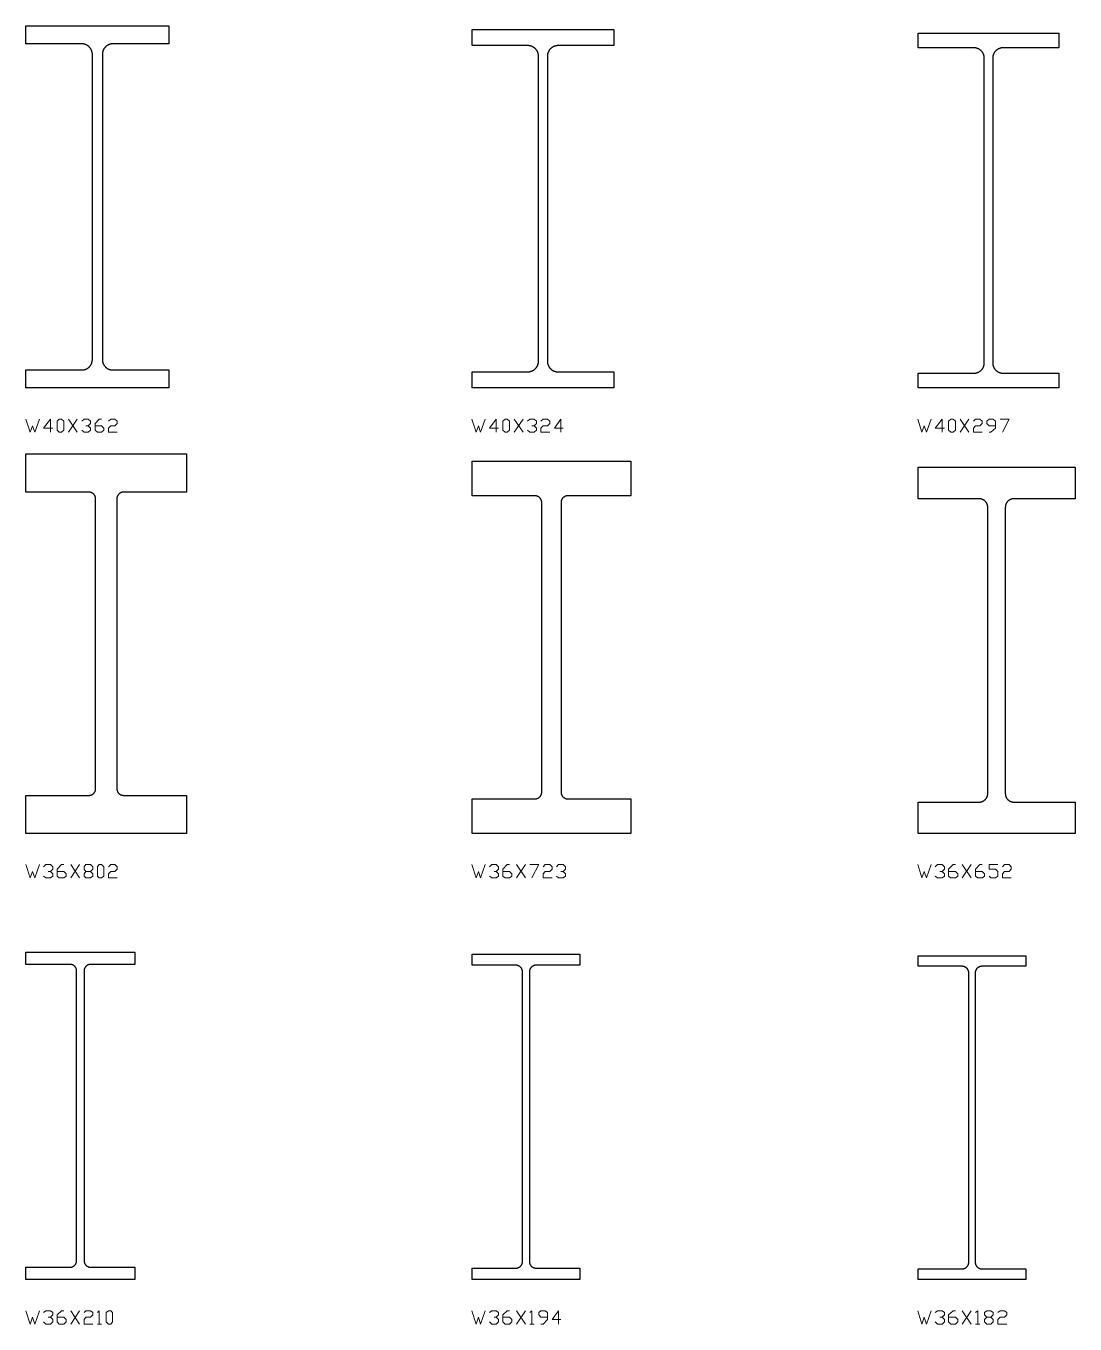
# Model space of a CAD drawing. Header units: inches. Extents: x 0 to 967, y -705 to 45.
# Drawn here: x 600 to 717.6, y -105 to 40.6 of the extents above; entities that cross this region are included whole.
import ezdxf

# ---------------------------------------------------------------- set-up
doc = ezdxf.new("R2010")
doc.units = ezdxf.units.IN
doc.header["$MEASUREMENT"] = 0
doc.layers.add('AISC_STEEL', color=7, linetype='Continuous')

msp = doc.modelspace()

# ---------------------------------------------------------------- linework, layer by layer
at = {"color": 3, "lineweight": 0}
for p, q in [((604.75, -4.98), (605.73, -3.49)), ((604.75, -3.49), (605.73, -4.98)), ((654.74, -4.98), (655.72, -3.49)), ((654.74, -3.49), (655.72, -4.98)), ((704.72, -4.98), (705.71, -3.49)), ((704.72, -3.49), (705.71, -4.98)), ((605.01, -54.97), (605.99, -53.47)), ((605.01, -53.47), (605.99, -54.97)), ((655, -54.97), (655.98, -53.47)), ((655, -53.47), (655.98, -54.97)), ((704.93, -54.97), (705.96, -53.47)), ((704.93, -53.47), (705.96, -54.97)), ((606.71, -54.25), (607.23, -54.25)), ((605.01, -105.01), (605.99, -103.51)), ((605.01, -103.51), (605.99, -105.01)), ((655, -105.01), (655.98, -103.51)), ((655, -103.51), (655.98, -105.01)), ((704.93, -105.01), (705.96, -103.51)), ((704.93, -103.51), (705.96, -105.01)), ((707.72, -104.23), (708.18, -104.23)), ((608.01, -105.01), (608.47, -105.01)), ((656.49, -105.01), (656.96, -105.01)), ((706.43, -105.01), (706.94, -105.01))]:
    msp.add_line(p, q, dxfattribs=at)
for points in [[(600, -3.49), (600.47, -4.98), (600.72, -4.26), (600.98, -4.98), (601.5, -3.49)], [(603, -4.52), (601.96, -4.52), (602.74, -3.49), (602.74, -4.98)], [(606.25, -3.74), (606.51, -3.49), (606.97, -3.49), (607.23, -3.74), (607.23, -4), (606.97, -4.26)], [(606.71, -4.26), (606.97, -4.26), (607.23, -4.52), (607.23, -4.73), (606.97, -4.98), (606.51, -4.98), (606.25, -4.73)], [(607.75, -4.26), (608.47, -4.26), (608.73, -4.52), (608.73, -4.73), (608.47, -4.98), (608.01, -4.98), (607.75, -4.73), (607.75, -4), (608.21, -3.49), (608.47, -3.49)], [(609.24, -3.74), (609.5, -3.49), (609.97, -3.49), (610.23, -3.74), (610.23, -4), (609.97, -4.26), (609.5, -4.26), (609.24, -4.52), (609.24, -4.98), (610.23, -4.98)], [(649.99, -3.49), (650.45, -4.98), (650.71, -4.26), (650.97, -4.98), (651.49, -3.49)], [(652.98, -4.52), (651.95, -4.52), (652.72, -3.49), (652.72, -4.98)], [(656.24, -3.74), (656.49, -3.49), (656.96, -3.49), (657.22, -3.74), (657.22, -4), (656.96, -4.26)], [(656.7, -4.26), (656.96, -4.26), (657.22, -4.52), (657.22, -4.73), (656.96, -4.98), (656.49, -4.98), (656.24, -4.73)], [(657.73, -3.74), (657.99, -3.49), (658.46, -3.49), (658.71, -3.74), (658.71, -4), (658.46, -4.26), (657.99, -4.26), (657.73, -4.52), (657.73, -4.98), (658.71, -4.98)], [(660.21, -4.52), (659.23, -4.52), (659.95, -3.49), (659.95, -4.98)], [(699.97, -3.49), (700.44, -4.98), (700.7, -4.26), (700.95, -4.98), (701.47, -3.49)], [(702.97, -4.52), (701.94, -4.52), (702.71, -3.49), (702.71, -4.98)], [(706.22, -3.74), (706.43, -3.49), (706.94, -3.49), (707.2, -3.74), (707.2, -4), (706.94, -4.26), (706.43, -4.26), (706.22, -4.52), (706.22, -4.98), (707.2, -4.98)], [(707.98, -4.98), (708.18, -4.98), (708.7, -4.52), (708.7, -3.74), (708.44, -3.49), (707.98, -3.49), (707.72, -3.74), (707.72, -4), (707.98, -4.26), (708.7, -4.26)], [(709.22, -3.49), (710.2, -3.49), (709.48, -4.98)], [(600, -53.47), (600.47, -54.97), (600.72, -54.25), (600.98, -54.97), (601.5, -53.47)], [(601.96, -53.73), (602.22, -53.47), (602.74, -53.47), (603, -53.73), (603, -53.99), (602.74, -54.25)], [(603.51, -54.25), (604.24, -54.25), (604.49, -54.51), (604.49, -54.76), (604.24, -54.97), (603.72, -54.97), (603.51, -54.76), (603.51, -53.99), (603.98, -53.47), (604.24, -53.47)], [(609.24, -53.73), (609.5, -53.47), (609.97, -53.47), (610.23, -53.73), (610.23, -53.99), (609.97, -54.25), (609.5, -54.25), (609.24, -54.51), (609.24, -54.97), (610.23, -54.97)], [(649.99, -53.47), (650.45, -54.97), (650.71, -54.25), (650.97, -54.97), (651.49, -53.47)], [(651.95, -53.73), (652.21, -53.47), (652.72, -53.47), (652.98, -53.73), (652.98, -53.99), (652.72, -54.25)], [(653.45, -54.25), (654.22, -54.25), (654.48, -54.51), (654.48, -54.76), (654.22, -54.97), (653.71, -54.97), (653.45, -54.76), (653.45, -53.99), (653.96, -53.47), (654.22, -53.47)], [(656.49, -53.47), (657.48, -53.47), (656.7, -54.97)], [(657.99, -53.73), (658.2, -53.47), (658.71, -53.47), (658.97, -53.73), (658.97, -53.99), (658.71, -54.25), (658.2, -54.25), (657.99, -54.51), (657.99, -54.97), (658.97, -54.97)], [(659.49, -53.73), (659.7, -53.47), (660.21, -53.47), (660.47, -53.73), (660.47, -53.99), (660.21, -54.25)], [(699.97, -53.47), (700.44, -54.97), (700.7, -54.25), (700.95, -54.97), (701.47, -53.47)], [(701.94, -53.73), (702.19, -53.47), (702.71, -53.47), (702.97, -53.73), (702.97, -53.99), (702.71, -54.25)], [(703.43, -54.25), (704.21, -54.25), (704.47, -54.51), (704.47, -54.76), (704.21, -54.97), (703.69, -54.97), (703.43, -54.76), (703.43, -53.99), (703.95, -53.47), (704.21, -53.47)], [(706.43, -54.25), (707.2, -54.25), (707.46, -54.51), (707.46, -54.76), (707.2, -54.97), (706.69, -54.97), (706.43, -54.76), (706.43, -53.99), (706.94, -53.47), (707.2, -53.47)], [(707.98, -54.76), (708.18, -54.97), (708.7, -54.97), (708.96, -54.76), (708.96, -54.25), (708.7, -53.99), (707.98, -53.99), (707.98, -53.47), (708.96, -53.47)], [(709.48, -53.73), (709.68, -53.47), (710.2, -53.47), (710.46, -53.73), (710.46, -53.99), (710.2, -54.25), (709.68, -54.25), (709.48, -54.51), (709.48, -54.97), (710.46, -54.97)], [(602.48, -54.25), (602.74, -54.25), (603, -54.51), (603, -54.76), (602.74, -54.97), (602.22, -54.97), (601.96, -54.76)], [(652.47, -54.25), (652.72, -54.25), (652.98, -54.51), (652.98, -54.76), (652.72, -54.97), (652.21, -54.97), (651.95, -54.76)], [(659.95, -54.25), (660.21, -54.25), (660.47, -54.51), (660.47, -54.76), (660.21, -54.97), (659.7, -54.97), (659.49, -54.76)], [(702.45, -54.25), (702.71, -54.25), (702.97, -54.51), (702.97, -54.76), (702.71, -54.97), (702.19, -54.97), (701.94, -54.76)], [(600, -103.51), (600.47, -105.01), (600.72, -104.23), (600.98, -105.01), (601.5, -103.51)], [(601.96, -103.72), (602.22, -103.51), (602.74, -103.51), (603, -103.72), (603, -103.97), (602.74, -104.23)], [(602.48, -104.23), (602.74, -104.23), (603, -104.49), (603, -104.75), (602.74, -105.01), (602.22, -105.01), (601.96, -104.75)], [(603.51, -104.23), (604.24, -104.23), (604.49, -104.49), (604.49, -104.75), (604.24, -105.01), (603.72, -105.01), (603.51, -104.75), (603.51, -103.97), (603.98, -103.51), (604.24, -103.51)], [(606.51, -103.72), (606.71, -103.51), (607.23, -103.51), (607.49, -103.72), (607.49, -103.97), (607.23, -104.23), (606.71, -104.23), (606.51, -104.49), (606.51, -105.01), (607.49, -105.01)], [(608.01, -103.72), (608.21, -103.51), (608.21, -105.01)], [(649.99, -103.51), (650.45, -105.01), (650.71, -104.23), (650.97, -105.01), (651.49, -103.51)], [(651.95, -103.72), (652.21, -103.51), (652.72, -103.51), (652.98, -103.72), (652.98, -103.97), (652.72, -104.23)], [(652.47, -104.23), (652.72, -104.23), (652.98, -104.49), (652.98, -104.75), (652.72, -105.01), (652.21, -105.01), (651.95, -104.75)], [(653.45, -104.23), (654.22, -104.23), (654.48, -104.49), (654.48, -104.75), (654.22, -105.01), (653.71, -105.01), (653.45, -104.75), (653.45, -103.97), (653.96, -103.51), (654.22, -103.51)], [(656.49, -103.72), (656.7, -103.51), (656.7, -105.01)], [(657.73, -105.01), (657.99, -105.01), (658.46, -104.49), (658.46, -103.72), (658.2, -103.51), (657.73, -103.51), (657.48, -103.72), (657.48, -103.97), (657.73, -104.23), (658.46, -104.23)], [(659.95, -104.49), (658.97, -104.49), (659.7, -103.51), (659.7, -105.01)], [(699.97, -103.51), (700.44, -105.01), (700.7, -104.23), (700.95, -105.01), (701.47, -103.51)], [(701.94, -103.72), (702.19, -103.51), (702.71, -103.51), (702.97, -103.72), (702.97, -103.97), (702.71, -104.23)], [(702.45, -104.23), (702.71, -104.23), (702.97, -104.49), (702.97, -104.75), (702.71, -105.01), (702.19, -105.01), (701.94, -104.75)], [(703.43, -104.23), (704.21, -104.23), (704.47, -104.49), (704.47, -104.75), (704.21, -105.01), (703.69, -105.01), (703.43, -104.75), (703.43, -103.97), (703.95, -103.51), (704.21, -103.51)], [(706.43, -103.72), (706.69, -103.51), (706.69, -105.01)], [(708.96, -103.72), (709.22, -103.51), (709.68, -103.51), (709.94, -103.72), (709.94, -103.97), (709.68, -104.23), (709.22, -104.23), (708.96, -104.49), (708.96, -105.01), (709.94, -105.01)]]:
    msp.add_lwpolyline(points, dxfattribs=at)
for points in [[(603.72, -4.98), (603.72, -4.98), (603.98, -4.98), (604.24, -4.73), (604.24, -3.74), (603.98, -3.49), (603.72, -3.49), (603.51, -3.74), (603.51, -4.73)], [(653.71, -4.98), (653.71, -4.98), (653.96, -4.98), (654.22, -4.73), (654.22, -3.74), (653.96, -3.49), (653.71, -3.49), (653.45, -3.74), (653.45, -4.73)], [(703.69, -4.98), (703.69, -4.98), (703.95, -4.98), (704.21, -4.73), (704.21, -3.74), (703.95, -3.49), (703.69, -3.49), (703.43, -3.74), (703.43, -4.73)], [(607.23, -54.25), (607.49, -54.51), (607.49, -54.76), (607.23, -54.97), (606.71, -54.97), (606.51, -54.76), (606.51, -54.51), (606.71, -54.25), (606.51, -53.99), (606.51, -53.73), (606.71, -53.47), (607.23, -53.47), (607.49, -53.73), (607.49, -53.99)], [(608.21, -54.97), (608.21, -54.97), (608.47, -54.97), (608.73, -54.76), (608.73, -53.73), (608.47, -53.47), (608.21, -53.47), (608.01, -53.73), (608.01, -54.76)], [(609.24, -105.01), (609.24, -105.01), (609.5, -105.01), (609.71, -104.75), (609.71, -103.72), (609.5, -103.51), (609.24, -103.51), (608.99, -103.72), (608.99, -104.75)], [(708.18, -104.23), (708.44, -104.49), (708.44, -104.75), (708.18, -105.01), (707.72, -105.01), (707.46, -104.75), (707.46, -104.49), (707.72, -104.23), (707.46, -103.97), (707.46, -103.72), (707.72, -103.51), (708.18, -103.51), (708.44, -103.72), (708.44, -103.97)]]:
    msp.add_lwpolyline(points, close=True, dxfattribs=at)
at = {"layer": 'AISC_STEEL'}
for points in [[(616, 40.6), (616, 38.59), (609.74, 38.59), (609.71, 38.59), (609.68, 38.59), (609.65, 38.59), (609.62, 38.58), (609.59, 38.58), (609.56, 38.58), (609.53, 38.57), (609.5, 38.57), (609.47, 38.56), (609.44, 38.55), (609.42, 38.54), (609.39, 38.54), (609.36, 38.53), (609.33, 38.52), (609.3, 38.51), (609.27, 38.49), (609.25, 38.48), (609.22, 38.47), (609.19, 38.46), (609.17, 38.44), (609.14, 38.43), (609.12, 38.41), (609.09, 38.4), (609.07, 38.38), (609.04, 38.36), (609.02, 38.34), (608.99, 38.32), (608.97, 38.31), (608.95, 38.29), (608.93, 38.27), (608.91, 38.24), (608.88, 38.22), (608.86, 38.2), (608.84, 38.18), (608.83, 38.16), (608.81, 38.13), (608.79, 38.11), (608.77, 38.08), (608.75, 38.06), (608.74, 38.03), (608.72, 38.01), (608.71, 37.98), (608.69, 37.96), (608.68, 37.93), (608.67, 37.9), (608.66, 37.88), (608.64, 37.85), (608.63, 37.82), (608.62, 37.79), (608.61, 37.76), (608.61, 37.73), (608.6, 37.71), (608.59, 37.68), (608.58, 37.65), (608.58, 37.62), (608.57, 37.59), (608.57, 37.56), (608.57, 37.53), (608.56, 37.5), (608.56, 37.47), (608.56, 37.44), (608.56, 37.41), (608.56, 3.19), (608.56, 3.16), (608.56, 3.13), (608.56, 3.1), (608.57, 3.07), (608.57, 3.04), (608.57, 3.01), (608.58, 2.98), (608.58, 2.95), (608.59, 2.92), (608.6, 2.89), (608.61, 2.87), (608.61, 2.84), (608.62, 2.81), (608.63, 2.78), (608.64, 2.75), (608.66, 2.72), (608.67, 2.7), (608.68, 2.67), (608.69, 2.64), (608.71, 2.62), (608.72, 2.59), (608.74, 2.57), (608.75, 2.54), (608.77, 2.52), (608.79, 2.49), (608.81, 2.47), (608.83, 2.44), (608.84, 2.42), (608.86, 2.4), (608.88, 2.38), (608.91, 2.36), (608.93, 2.33), (608.95, 2.31), (608.97, 2.29), (608.99, 2.28), (609.02, 2.26), (609.04, 2.24), (609.07, 2.22), (609.09, 2.2), (609.12, 2.19), (609.14, 2.17), (609.17, 2.16), (609.19, 2.14), (609.22, 2.13), (609.25, 2.12), (609.27, 2.11), (609.3, 2.09), (609.33, 2.08), (609.36, 2.07), (609.39, 2.06), (609.42, 2.06), (609.44, 2.05), (609.47, 2.04), (609.5, 2.03), (609.53, 2.03), (609.56, 2.02), (609.59, 2.02), (609.62, 2.02), (609.65, 2.01), (609.68, 2.01), (609.71, 2.01), (609.74, 2.01), (616, 2.01), (616, 0), (608, 0), (600, 0), (600, 2.01), (606.26, 2.01), (606.29, 2.01), (606.32, 2.01), (606.35, 2.01), (606.38, 2.02), (606.41, 2.02), (606.44, 2.02), (606.47, 2.03), (606.5, 2.03), (606.53, 2.04), (606.56, 2.05), (606.58, 2.06), (606.61, 2.06), (606.64, 2.07), (606.67, 2.08), (606.7, 2.09), (606.73, 2.11), (606.75, 2.12), (606.78, 2.13), (606.81, 2.14), (606.83, 2.16), (606.86, 2.17), (606.88, 2.19), (606.91, 2.2), (606.93, 2.22), (606.96, 2.24), (606.98, 2.26), (607.01, 2.28), (607.03, 2.29), (607.05, 2.31), (607.07, 2.33), (607.09, 2.36), (607.12, 2.38), (607.14, 2.4), (607.16, 2.42), (607.17, 2.44), (607.19, 2.47), (607.21, 2.49), (607.23, 2.52), (607.25, 2.54), (607.26, 2.57), (607.28, 2.59), (607.29, 2.62), (607.31, 2.64), (607.32, 2.67), (607.33, 2.7), (607.34, 2.72), (607.36, 2.75), (607.37, 2.78), (607.38, 2.81), (607.39, 2.84), (607.39, 2.87), (607.4, 2.89), (607.41, 2.92), (607.42, 2.95), (607.42, 2.98), (607.43, 3.01), (607.43, 3.04), (607.43, 3.07), (607.44, 3.1), (607.44, 3.13), (607.44, 3.16), (607.44, 3.19), (607.44, 37.41), (607.44, 37.44), (607.44, 37.47), (607.44, 37.5), (607.43, 37.53), (607.43, 37.56), (607.43, 37.59), (607.42, 37.62), (607.42, 37.65), (607.41, 37.68), (607.4, 37.71), (607.39, 37.73), (607.39, 37.76), (607.38, 37.79), (607.37, 37.82), (607.36, 37.85), (607.34, 37.88), (607.33, 37.9), (607.32, 37.93), (607.31, 37.96), (607.29, 37.98), (607.28, 38.01), (607.26, 38.03), (607.25, 38.06), (607.23, 38.08), (607.21, 38.11), (607.19, 38.13), (607.17, 38.16), (607.16, 38.18), (607.14, 38.2), (607.12, 38.22), (607.09, 38.24), (607.07, 38.27), (607.05, 38.29), (607.03, 38.31), (607.01, 38.32), (606.98, 38.34), (606.96, 38.36), (606.93, 38.38), (606.91, 38.4), (606.88, 38.41), (606.86, 38.43), (606.83, 38.44), (606.81, 38.46), (606.78, 38.47), (606.75, 38.48), (606.73, 38.49), (606.7, 38.51), (606.67, 38.52), (606.64, 38.53), (606.61, 38.54), (606.58, 38.54), (606.56, 38.55), (606.53, 38.56), (606.5, 38.57), (606.47, 38.57), (606.44, 38.58), (606.41, 38.58), (606.38, 38.58), (606.35, 38.59), (606.32, 38.59), (606.29, 38.59), (606.26, 38.59), (600, 38.59), (600, 40.6), (608, 40.6)], [(665.9, 40.2), (665.9, 38.39), (659.63, 38.39), (659.6, 38.39), (659.57, 38.39), (659.54, 38.39), (659.51, 38.38), (659.48, 38.38), (659.45, 38.38), (659.42, 38.37), (659.39, 38.37), (659.36, 38.36), (659.33, 38.35), (659.31, 38.34), (659.28, 38.34), (659.25, 38.33), (659.22, 38.32), (659.19, 38.31), (659.16, 38.29), (659.14, 38.28), (659.11, 38.27), (659.08, 38.26), (659.06, 38.24), (659.03, 38.23), (659.01, 38.21), (658.98, 38.2), (658.96, 38.18), (658.93, 38.16), (658.91, 38.14), (658.88, 38.12), (658.86, 38.11), (658.84, 38.09), (658.82, 38.07), (658.8, 38.04), (658.77, 38.02), (658.75, 38), (658.73, 37.98), (658.72, 37.96), (658.7, 37.93), (658.68, 37.91), (658.66, 37.88), (658.64, 37.86), (658.63, 37.83), (658.61, 37.81), (658.6, 37.78), (658.58, 37.76), (658.57, 37.73), (658.56, 37.7), (658.55, 37.68), (658.53, 37.65), (658.52, 37.62), (658.51, 37.59), (658.5, 37.56), (658.5, 37.53), (658.49, 37.51), (658.48, 37.48), (658.47, 37.45), (658.47, 37.42), (658.46, 37.39), (658.46, 37.36), (658.46, 37.33), (658.45, 37.3), (658.45, 37.27), (658.45, 37.24), (658.45, 37.21), (658.45, 2.99), (658.45, 2.96), (658.45, 2.93), (658.45, 2.9), (658.46, 2.87), (658.46, 2.84), (658.46, 2.81), (658.47, 2.78), (658.47, 2.75), (658.48, 2.72), (658.49, 2.69), (658.5, 2.67), (658.5, 2.64), (658.51, 2.61), (658.52, 2.58), (658.53, 2.55), (658.55, 2.52), (658.56, 2.5), (658.57, 2.47), (658.58, 2.44), (658.6, 2.42), (658.61, 2.39), (658.63, 2.37), (658.64, 2.34), (658.66, 2.32), (658.68, 2.29), (658.7, 2.27), (658.72, 2.24), (658.73, 2.22), (658.75, 2.2), (658.77, 2.18), (658.8, 2.16), (658.82, 2.13), (658.84, 2.11), (658.86, 2.09), (658.88, 2.08), (658.91, 2.06), (658.93, 2.04), (658.96, 2.02), (658.98, 2), (659.01, 1.99), (659.03, 1.97), (659.06, 1.96), (659.08, 1.94), (659.11, 1.93), (659.14, 1.92), (659.16, 1.91), (659.19, 1.89), (659.22, 1.88), (659.25, 1.87), (659.28, 1.86), (659.31, 1.86), (659.33, 1.85), (659.36, 1.84), (659.39, 1.83), (659.42, 1.83), (659.45, 1.82), (659.48, 1.82), (659.51, 1.82), (659.54, 1.81), (659.57, 1.81), (659.6, 1.81), (659.63, 1.81), (665.9, 1.81), (665.9, 0), (657.95, 0), (650, 0), (650, 1.81), (656.27, 1.81), (656.3, 1.81), (656.33, 1.81), (656.36, 1.81), (656.39, 1.82), (656.42, 1.82), (656.45, 1.82), (656.48, 1.83), (656.51, 1.83), (656.54, 1.84), (656.57, 1.85), (656.59, 1.86), (656.62, 1.86), (656.65, 1.87), (656.68, 1.88), (656.71, 1.89), (656.74, 1.91), (656.76, 1.92), (656.79, 1.93), (656.82, 1.94), (656.84, 1.96), (656.87, 1.97), (656.89, 1.99), (656.92, 2), (656.94, 2.02), (656.97, 2.04), (656.99, 2.06), (657.02, 2.08), (657.04, 2.09), (657.06, 2.11), (657.08, 2.13), (657.1, 2.16), (657.13, 2.18), (657.15, 2.2), (657.17, 2.22), (657.18, 2.24), (657.2, 2.27), (657.22, 2.29), (657.24, 2.32), (657.26, 2.34), (657.27, 2.37), (657.29, 2.39), (657.3, 2.42), (657.32, 2.44), (657.33, 2.47), (657.34, 2.5), (657.35, 2.52), (657.37, 2.55), (657.38, 2.58), (657.39, 2.61), (657.4, 2.64), (657.4, 2.67), (657.41, 2.69), (657.42, 2.72), (657.43, 2.75), (657.43, 2.78), (657.44, 2.81), (657.44, 2.84), (657.44, 2.87), (657.45, 2.9), (657.45, 2.93), (657.45, 2.96), (657.45, 2.99), (657.45, 37.21), (657.45, 37.24), (657.45, 37.27), (657.45, 37.3), (657.44, 37.33), (657.44, 37.36), (657.44, 37.39), (657.43, 37.42), (657.43, 37.45), (657.42, 37.48), (657.41, 37.51), (657.4, 37.53), (657.4, 37.56), (657.39, 37.59), (657.38, 37.62), (657.37, 37.65), (657.35, 37.68), (657.34, 37.7), (657.33, 37.73), (657.32, 37.76), (657.3, 37.78), (657.29, 37.81), (657.27, 37.83), (657.26, 37.86), (657.24, 37.88), (657.22, 37.91), (657.2, 37.93), (657.18, 37.96), (657.17, 37.98), (657.15, 38), (657.13, 38.02), (657.1, 38.04), (657.08, 38.07), (657.06, 38.09), (657.04, 38.11), (657.02, 38.12), (656.99, 38.14), (656.97, 38.16), (656.94, 38.18), (656.92, 38.2), (656.89, 38.21), (656.87, 38.23), (656.84, 38.24), (656.82, 38.26), (656.79, 38.27), (656.76, 38.28), (656.74, 38.29), (656.71, 38.31), (656.68, 38.32), (656.65, 38.33), (656.62, 38.34), (656.59, 38.34), (656.57, 38.35), (656.54, 38.36), (656.51, 38.37), (656.48, 38.37), (656.45, 38.38), (656.42, 38.38), (656.39, 38.38), (656.36, 38.39), (656.33, 38.39), (656.3, 38.39), (656.27, 38.39), (650, 38.39), (650, 40.2), (657.95, 40.2)], [(715.8, 39.8), (715.8, 38.15), (709.54, 38.15), (709.52, 38.15), (709.49, 38.15), (709.46, 38.15), (709.43, 38.14), (709.4, 38.14), (709.37, 38.14), (709.34, 38.13), (709.31, 38.13), (709.28, 38.12), (709.25, 38.11), (709.22, 38.1), (709.19, 38.1), (709.16, 38.09), (709.14, 38.08), (709.11, 38.07), (709.08, 38.05), (709.05, 38.04), (709.03, 38.03), (709, 38.02), (708.97, 38), (708.95, 37.99), (708.92, 37.97), (708.9, 37.96), (708.87, 37.94), (708.85, 37.92), (708.82, 37.9), (708.8, 37.88), (708.78, 37.87), (708.75, 37.85), (708.73, 37.83), (708.71, 37.8), (708.69, 37.78), (708.67, 37.76), (708.65, 37.74), (708.63, 37.72), (708.61, 37.69), (708.59, 37.67), (708.58, 37.64), (708.56, 37.62), (708.54, 37.59), (708.53, 37.57), (708.51, 37.54), (708.5, 37.52), (708.49, 37.49), (708.47, 37.46), (708.46, 37.44), (708.45, 37.41), (708.44, 37.38), (708.43, 37.35), (708.42, 37.32), (708.41, 37.29), (708.4, 37.27), (708.4, 37.24), (708.39, 37.21), (708.38, 37.18), (708.38, 37.15), (708.37, 37.12), (708.37, 37.09), (708.37, 37.06), (708.37, 37.03), (708.37, 37), (708.37, 36.97), (708.37, 2.83), (708.37, 2.8), (708.37, 2.77), (708.37, 2.74), (708.37, 2.71), (708.37, 2.68), (708.38, 2.65), (708.38, 2.62), (708.39, 2.59), (708.4, 2.56), (708.4, 2.53), (708.41, 2.51), (708.42, 2.48), (708.43, 2.45), (708.44, 2.42), (708.45, 2.39), (708.46, 2.36), (708.47, 2.34), (708.49, 2.31), (708.5, 2.28), (708.51, 2.26), (708.53, 2.23), (708.54, 2.21), (708.56, 2.18), (708.58, 2.16), (708.59, 2.13), (708.61, 2.11), (708.63, 2.08), (708.65, 2.06), (708.67, 2.04), (708.69, 2.02), (708.71, 2), (708.73, 1.97), (708.75, 1.95), (708.78, 1.93), (708.8, 1.92), (708.82, 1.9), (708.85, 1.88), (708.87, 1.86), (708.9, 1.84), (708.92, 1.83), (708.95, 1.81), (708.97, 1.8), (709, 1.78), (709.03, 1.77), (709.05, 1.76), (709.08, 1.75), (709.11, 1.73), (709.14, 1.72), (709.16, 1.71), (709.19, 1.7), (709.22, 1.7), (709.25, 1.69), (709.28, 1.68), (709.31, 1.67), (709.34, 1.67), (709.37, 1.66), (709.4, 1.66), (709.43, 1.66), (709.46, 1.65), (709.49, 1.65), (709.52, 1.65), (709.54, 1.65), (715.8, 1.65), (715.8, 0), (707.9, 0), (700, 0), (700, 1.65), (706.25, 1.65), (706.28, 1.65), (706.31, 1.65), (706.34, 1.65), (706.37, 1.66), (706.4, 1.66), (706.43, 1.66), (706.46, 1.67), (706.49, 1.67), (706.52, 1.68), (706.55, 1.69), (706.58, 1.7), (706.61, 1.7), (706.64, 1.71), (706.66, 1.72), (706.69, 1.73), (706.72, 1.75), (706.75, 1.76), (706.77, 1.77), (706.8, 1.78), (706.83, 1.8), (706.85, 1.81), (706.88, 1.83), (706.9, 1.84), (706.93, 1.86), (706.95, 1.88), (706.98, 1.9), (707, 1.92), (707.02, 1.93), (707.05, 1.95), (707.07, 1.97), (707.09, 2), (707.11, 2.02), (707.13, 2.04), (707.15, 2.06), (707.17, 2.08), (707.19, 2.11), (707.21, 2.13), (707.22, 2.16), (707.24, 2.18), (707.26, 2.21), (707.27, 2.23), (707.29, 2.26), (707.3, 2.28), (707.31, 2.31), (707.33, 2.34), (707.34, 2.36), (707.35, 2.39), (707.36, 2.42), (707.37, 2.45), (707.38, 2.48), (707.39, 2.51), (707.4, 2.53), (707.4, 2.56), (707.41, 2.59), (707.42, 2.62), (707.42, 2.65), (707.43, 2.68), (707.43, 2.71), (707.43, 2.74), (707.43, 2.77), (707.43, 2.8), (707.43, 2.83), (707.43, 36.97), (707.43, 37), (707.43, 37.03), (707.43, 37.06), (707.43, 37.09), (707.43, 37.12), (707.42, 37.15), (707.42, 37.18), (707.41, 37.21), (707.4, 37.24), (707.4, 37.27), (707.39, 37.29), (707.38, 37.32), (707.37, 37.35), (707.36, 37.38), (707.35, 37.41), (707.34, 37.44), (707.33, 37.46), (707.31, 37.49), (707.3, 37.52), (707.29, 37.54), (707.27, 37.57), (707.26, 37.59), (707.24, 37.62), (707.22, 37.64), (707.21, 37.67), (707.19, 37.69), (707.17, 37.72), (707.15, 37.74), (707.13, 37.76), (707.11, 37.78), (707.09, 37.8), (707.07, 37.83), (707.05, 37.85), (707.02, 37.87), (707, 37.88), (706.98, 37.9), (706.95, 37.92), (706.93, 37.94), (706.9, 37.96), (706.88, 37.97), (706.85, 37.99), (706.83, 38), (706.8, 38.02), (706.77, 38.03), (706.75, 38.04), (706.72, 38.05), (706.69, 38.07), (706.66, 38.08), (706.64, 38.09), (706.61, 38.1), (706.58, 38.1), (706.55, 38.11), (706.52, 38.12), (706.49, 38.13), (706.46, 38.13), (706.43, 38.14), (706.4, 38.14), (706.37, 38.14), (706.34, 38.15), (706.31, 38.15), (706.28, 38.15), (706.25, 38.15), (700, 38.15), (700, 39.8), (707.9, 39.8)], [(618, -7.4), (618, -11.69), (610.94, -11.69), (610.91, -11.69), (610.88, -11.69), (610.85, -11.7), (610.82, -11.7), (610.79, -11.7), (610.76, -11.71), (610.74, -11.72), (610.71, -11.73), (610.68, -11.74), (610.65, -11.75), (610.63, -11.76), (610.6, -11.77), (610.57, -11.79), (610.55, -11.8), (610.52, -11.82), (610.5, -11.83), (610.48, -11.85), (610.45, -11.87), (610.43, -11.89), (610.41, -11.91), (610.39, -11.93), (610.37, -11.95), (610.35, -11.98), (610.33, -12), (610.32, -12.02), (610.3, -12.05), (610.29, -12.07), (610.27, -12.1), (610.26, -12.13), (610.25, -12.15), (610.24, -12.18), (610.23, -12.21), (610.22, -12.24), (610.21, -12.26), (610.2, -12.29), (610.2, -12.32), (610.2, -12.35), (610.19, -12.38), (610.19, -12.41), (610.19, -12.44), (610.19, -44.96), (610.19, -44.99), (610.19, -45.02), (610.2, -45.05), (610.2, -45.08), (610.2, -45.11), (610.21, -45.14), (610.22, -45.16), (610.23, -45.19), (610.24, -45.22), (610.25, -45.25), (610.26, -45.27), (610.27, -45.3), (610.29, -45.33), (610.3, -45.35), (610.32, -45.38), (610.33, -45.4), (610.35, -45.42), (610.37, -45.45), (610.39, -45.47), (610.41, -45.49), (610.43, -45.51), (610.45, -45.53), (610.48, -45.55), (610.5, -45.57), (610.52, -45.58), (610.55, -45.6), (610.57, -45.61), (610.6, -45.63), (610.63, -45.64), (610.65, -45.65), (610.68, -45.66), (610.71, -45.67), (610.74, -45.68), (610.76, -45.69), (610.79, -45.7), (610.82, -45.7), (610.85, -45.7), (610.88, -45.71), (610.91, -45.71), (610.94, -45.71), (618, -45.71), (618, -50), (609, -50), (600, -50), (600, -45.71), (607.06, -45.71), (607.09, -45.71), (607.12, -45.71), (607.15, -45.7), (607.18, -45.7), (607.21, -45.7), (607.24, -45.69), (607.26, -45.68), (607.29, -45.67), (607.32, -45.66), (607.35, -45.65), (607.37, -45.64), (607.4, -45.63), (607.43, -45.61), (607.45, -45.6), (607.48, -45.58), (607.5, -45.57), (607.52, -45.55), (607.55, -45.53), (607.57, -45.51), (607.59, -45.49), (607.61, -45.47), (607.63, -45.45), (607.65, -45.42), (607.67, -45.4), (607.68, -45.38), (607.7, -45.35), (607.71, -45.33), (607.73, -45.3), (607.74, -45.27), (607.75, -45.25), (607.76, -45.22), (607.77, -45.19), (607.78, -45.16), (607.79, -45.14), (607.8, -45.11), (607.8, -45.08), (607.8, -45.05), (607.81, -45.02), (607.81, -44.99), (607.81, -44.96), (607.81, -12.44), (607.81, -12.41), (607.81, -12.38), (607.8, -12.35), (607.8, -12.32), (607.8, -12.29), (607.79, -12.26), (607.78, -12.24), (607.77, -12.21), (607.76, -12.18), (607.75, -12.15), (607.74, -12.13), (607.73, -12.1), (607.71, -12.07), (607.7, -12.05), (607.68, -12.02), (607.67, -12), (607.65, -11.98), (607.63, -11.95), (607.61, -11.93), (607.59, -11.91), (607.57, -11.89), (607.55, -11.87), (607.52, -11.85), (607.5, -11.83), (607.48, -11.82), (607.45, -11.8), (607.43, -11.79), (607.4, -11.77), (607.37, -11.76), (607.35, -11.75), (607.32, -11.74), (607.29, -11.73), (607.26, -11.72), (607.24, -11.71), (607.21, -11.7), (607.18, -11.7), (607.15, -11.7), (607.12, -11.69), (607.09, -11.69), (607.06, -11.69), (600, -11.69), (600, -7.4), (609, -7.4)], [(667.8, -8.2), (667.8, -12.1), (660.74, -12.1), (660.71, -12.1), (660.68, -12.1), (660.65, -12.11), (660.62, -12.11), (660.59, -12.11), (660.56, -12.12), (660.53, -12.13), (660.5, -12.14), (660.48, -12.15), (660.45, -12.16), (660.42, -12.17), (660.39, -12.18), (660.37, -12.2), (660.34, -12.21), (660.32, -12.23), (660.29, -12.24), (660.27, -12.26), (660.25, -12.28), (660.23, -12.3), (660.2, -12.32), (660.18, -12.34), (660.16, -12.36), (660.15, -12.39), (660.13, -12.41), (660.11, -12.43), (660.1, -12.46), (660.08, -12.48), (660.07, -12.51), (660.05, -12.54), (660.04, -12.56), (660.03, -12.59), (660.02, -12.62), (660.01, -12.65), (660.01, -12.67), (660, -12.7), (659.99, -12.73), (659.99, -12.76), (659.99, -12.79), (659.99, -12.82), (659.98, -12.85), (659.98, -45.35), (659.99, -45.38), (659.99, -45.41), (659.99, -45.44), (659.99, -45.47), (660, -45.5), (660.01, -45.53), (660.01, -45.55), (660.02, -45.58), (660.03, -45.61), (660.04, -45.64), (660.05, -45.66), (660.07, -45.69), (660.08, -45.72), (660.1, -45.74), (660.11, -45.77), (660.13, -45.79), (660.15, -45.81), (660.16, -45.84), (660.18, -45.86), (660.2, -45.88), (660.23, -45.9), (660.25, -45.92), (660.27, -45.94), (660.29, -45.96), (660.32, -45.97), (660.34, -45.99), (660.37, -46), (660.39, -46.02), (660.42, -46.03), (660.45, -46.04), (660.48, -46.05), (660.5, -46.06), (660.53, -46.07), (660.56, -46.08), (660.59, -46.09), (660.62, -46.09), (660.65, -46.09), (660.68, -46.1), (660.71, -46.1), (660.74, -46.1), (667.8, -46.1), (667.8, -50), (658.9, -50), (650, -50), (650, -46.1), (657.07, -46.1), (657.09, -46.1), (657.12, -46.1), (657.15, -46.09), (657.18, -46.09), (657.21, -46.09), (657.24, -46.08), (657.27, -46.07), (657.3, -46.06), (657.32, -46.05), (657.35, -46.04), (657.38, -46.03), (657.41, -46.02), (657.43, -46), (657.46, -45.99), (657.48, -45.97), (657.51, -45.96), (657.53, -45.94), (657.55, -45.92), (657.57, -45.9), (657.6, -45.88), (657.62, -45.86), (657.64, -45.84), (657.65, -45.81), (657.67, -45.79), (657.69, -45.77), (657.7, -45.74), (657.72, -45.72), (657.73, -45.69), (657.75, -45.66), (657.76, -45.64), (657.77, -45.61), (657.78, -45.58), (657.79, -45.55), (657.79, -45.53), (657.8, -45.5), (657.81, -45.47), (657.81, -45.44), (657.81, -45.41), (657.81, -45.38), (657.82, -45.35), (657.82, -12.85), (657.81, -12.82), (657.81, -12.79), (657.81, -12.76), (657.81, -12.73), (657.8, -12.7), (657.79, -12.67), (657.79, -12.65), (657.78, -12.62), (657.77, -12.59), (657.76, -12.56), (657.75, -12.54), (657.73, -12.51), (657.72, -12.48), (657.7, -12.46), (657.69, -12.43), (657.67, -12.41), (657.65, -12.39), (657.64, -12.36), (657.62, -12.34), (657.6, -12.32), (657.57, -12.3), (657.55, -12.28), (657.53, -12.26), (657.51, -12.24), (657.48, -12.23), (657.46, -12.21), (657.43, -12.2), (657.41, -12.18), (657.38, -12.17), (657.35, -12.16), (657.32, -12.15), (657.3, -12.14), (657.27, -12.13), (657.24, -12.12), (657.21, -12.11), (657.18, -12.11), (657.15, -12.11), (657.12, -12.1), (657.09, -12.1), (657.07, -12.1), (650, -12.1), (650, -8.2), (658.9, -8.2)], [(717.6, -8.9), (717.6, -12.44), (710.74, -12.44), (710.71, -12.44), (710.68, -12.44), (710.65, -12.44), (710.62, -12.45), (710.59, -12.45), (710.56, -12.46), (710.53, -12.46), (710.5, -12.47), (710.47, -12.48), (710.44, -12.49), (710.41, -12.5), (710.39, -12.51), (710.36, -12.52), (710.33, -12.53), (710.3, -12.54), (710.28, -12.56), (710.25, -12.57), (710.23, -12.59), (710.2, -12.6), (710.18, -12.62), (710.15, -12.64), (710.13, -12.66), (710.11, -12.68), (710.08, -12.7), (710.06, -12.72), (710.04, -12.74), (710.02, -12.76), (710, -12.78), (709.98, -12.81), (709.97, -12.83), (709.95, -12.86), (709.93, -12.88), (709.92, -12.91), (709.9, -12.93), (709.89, -12.96), (709.88, -12.99), (709.86, -13.01), (709.85, -13.04), (709.84, -13.07), (709.83, -13.1), (709.82, -13.12), (709.81, -13.15), (709.81, -13.18), (709.8, -13.21), (709.8, -13.24), (709.79, -13.27), (709.79, -13.3), (709.79, -13.33), (709.79, -13.36), (709.78, -13.39), (709.78, -45.51), (709.79, -45.54), (709.79, -45.57), (709.79, -45.6), (709.79, -45.63), (709.8, -45.66), (709.8, -45.69), (709.81, -45.72), (709.81, -45.75), (709.82, -45.78), (709.83, -45.8), (709.84, -45.83), (709.85, -45.86), (709.86, -45.89), (709.88, -45.91), (709.89, -45.94), (709.9, -45.97), (709.92, -45.99), (709.93, -46.02), (709.95, -46.04), (709.97, -46.07), (709.98, -46.09), (710, -46.12), (710.02, -46.14), (710.04, -46.16), (710.06, -46.18), (710.08, -46.2), (710.11, -46.22), (710.13, -46.24), (710.15, -46.26), (710.18, -46.28), (710.2, -46.3), (710.23, -46.31), (710.25, -46.33), (710.28, -46.34), (710.3, -46.36), (710.33, -46.37), (710.36, -46.38), (710.39, -46.39), (710.41, -46.4), (710.44, -46.41), (710.47, -46.42), (710.5, -46.43), (710.53, -46.44), (710.56, -46.44), (710.59, -46.45), (710.62, -46.45), (710.65, -46.46), (710.68, -46.46), (710.71, -46.46), (710.74, -46.46), (717.6, -46.46), (717.6, -50), (708.8, -50), (700, -50), (700, -46.46), (706.86, -46.46), (706.89, -46.46), (706.92, -46.46), (706.95, -46.46), (706.98, -46.45), (707.01, -46.45), (707.04, -46.44), (707.07, -46.44), (707.1, -46.43), (707.13, -46.42), (707.16, -46.41), (707.19, -46.4), (707.21, -46.39), (707.24, -46.38), (707.27, -46.37), (707.3, -46.36), (707.32, -46.34), (707.35, -46.33), (707.37, -46.31), (707.4, -46.3), (707.42, -46.28), (707.45, -46.26), (707.47, -46.24), (707.49, -46.22), (707.52, -46.2), (707.54, -46.18), (707.56, -46.16), (707.58, -46.14), (707.6, -46.12), (707.62, -46.09), (707.63, -46.07), (707.65, -46.04), (707.67, -46.02), (707.68, -45.99), (707.7, -45.97), (707.71, -45.94), (707.72, -45.91), (707.74, -45.89), (707.75, -45.86), (707.76, -45.83), (707.77, -45.8), (707.78, -45.78), (707.79, -45.75), (707.79, -45.72), (707.8, -45.69), (707.8, -45.66), (707.81, -45.63), (707.81, -45.6), (707.81, -45.57), (707.81, -45.54), (707.82, -45.51), (707.82, -13.39), (707.81, -13.36), (707.81, -13.33), (707.81, -13.3), (707.81, -13.27), (707.8, -13.24), (707.8, -13.21), (707.79, -13.18), (707.79, -13.15), (707.78, -13.12), (707.77, -13.1), (707.76, -13.07), (707.75, -13.04), (707.74, -13.01), (707.72, -12.99), (707.71, -12.96), (707.7, -12.93), (707.68, -12.91), (707.67, -12.88), (707.65, -12.86), (707.63, -12.83), (707.62, -12.81), (707.6, -12.78), (707.58, -12.76), (707.56, -12.74), (707.54, -12.72), (707.52, -12.7), (707.49, -12.68), (707.47, -12.66), (707.45, -12.64), (707.42, -12.62), (707.4, -12.6), (707.37, -12.59), (707.35, -12.57), (707.32, -12.56), (707.3, -12.54), (707.27, -12.53), (707.24, -12.52), (707.21, -12.51), (707.19, -12.5), (707.16, -12.49), (707.13, -12.48), (707.1, -12.47), (707.07, -12.46), (707.04, -12.46), (707.01, -12.45), (706.98, -12.45), (706.95, -12.44), (706.92, -12.44), (706.89, -12.44), (706.86, -12.44), (700, -12.44), (700, -8.9), (708.8, -8.9)], [(612.2, -63.3), (612.2, -64.66), (607.26, -64.66), (607.24, -64.66), (607.21, -64.66), (607.18, -64.67), (607.15, -64.67), (607.12, -64.67), (607.09, -64.68), (607.06, -64.69), (607.03, -64.7), (607.01, -64.71), (606.98, -64.72), (606.95, -64.73), (606.92, -64.74), (606.9, -64.76), (606.87, -64.77), (606.85, -64.79), (606.82, -64.8), (606.8, -64.82), (606.78, -64.84), (606.76, -64.86), (606.73, -64.88), (606.71, -64.9), (606.69, -64.92), (606.68, -64.95), (606.66, -64.97), (606.64, -64.99), (606.63, -65.02), (606.61, -65.04), (606.6, -65.07), (606.58, -65.1), (606.57, -65.12), (606.56, -65.15), (606.55, -65.18), (606.54, -65.21), (606.54, -65.23), (606.53, -65.26), (606.52, -65.29), (606.52, -65.32), (606.52, -65.35), (606.52, -65.38), (606.51, -65.41), (606.51, -97.89), (606.52, -97.92), (606.52, -97.95), (606.52, -97.98), (606.52, -98.01), (606.53, -98.04), (606.54, -98.07), (606.54, -98.09), (606.55, -98.12), (606.56, -98.15), (606.57, -98.18), (606.58, -98.2), (606.6, -98.23), (606.61, -98.26), (606.63, -98.28), (606.64, -98.31), (606.66, -98.33), (606.68, -98.35), (606.69, -98.38), (606.71, -98.4), (606.73, -98.42), (606.76, -98.44), (606.78, -98.46), (606.8, -98.48), (606.82, -98.5), (606.85, -98.51), (606.87, -98.53), (606.9, -98.54), (606.92, -98.56), (606.95, -98.57), (606.98, -98.58), (607.01, -98.59), (607.03, -98.6), (607.06, -98.61), (607.09, -98.62), (607.12, -98.63), (607.15, -98.63), (607.18, -98.63), (607.21, -98.64), (607.24, -98.64), (607.26, -98.64), (612.2, -98.64), (612.2, -100), (606.1, -100), (600, -100), (600, -98.64), (604.93, -98.64), (604.96, -98.64), (604.99, -98.64), (605.02, -98.63), (605.05, -98.63), (605.08, -98.63), (605.11, -98.62), (605.14, -98.61), (605.17, -98.6), (605.19, -98.59), (605.22, -98.58), (605.25, -98.57), (605.28, -98.56), (605.3, -98.54), (605.33, -98.53), (605.35, -98.51), (605.38, -98.5), (605.4, -98.48), (605.42, -98.46), (605.44, -98.44), (605.47, -98.42), (605.49, -98.4), (605.51, -98.38), (605.52, -98.35), (605.54, -98.33), (605.56, -98.31), (605.57, -98.28), (605.59, -98.26), (605.6, -98.23), (605.62, -98.2), (605.63, -98.18), (605.64, -98.15), (605.65, -98.12), (605.66, -98.09), (605.66, -98.07), (605.67, -98.04), (605.68, -98.01), (605.68, -97.98), (605.68, -97.95), (605.68, -97.92), (605.68, -97.89), (605.68, -65.41), (605.68, -65.38), (605.68, -65.35), (605.68, -65.32), (605.68, -65.29), (605.67, -65.26), (605.66, -65.23), (605.66, -65.21), (605.65, -65.18), (605.64, -65.15), (605.63, -65.12), (605.62, -65.1), (605.6, -65.07), (605.59, -65.04), (605.57, -65.02), (605.56, -64.99), (605.54, -64.97), (605.52, -64.95), (605.51, -64.92), (605.49, -64.9), (605.47, -64.88), (605.44, -64.86), (605.42, -64.84), (605.4, -64.82), (605.38, -64.8), (605.35, -64.79), (605.33, -64.77), (605.3, -64.76), (605.28, -64.74), (605.25, -64.73), (605.22, -64.72), (605.19, -64.71), (605.17, -64.7), (605.14, -64.69), (605.11, -64.68), (605.08, -64.67), (605.05, -64.67), (605.02, -64.67), (604.99, -64.66), (604.96, -64.66), (604.93, -64.66), (600, -64.66), (600, -63.3), (606.1, -63.3)], [(662.1, -63.5), (662.1, -64.76), (657.18, -64.76), (657.15, -64.76), (657.12, -64.76), (657.09, -64.77), (657.07, -64.77), (657.04, -64.77), (657.01, -64.78), (656.98, -64.79), (656.95, -64.8), (656.92, -64.81), (656.9, -64.82), (656.87, -64.83), (656.84, -64.84), (656.82, -64.86), (656.79, -64.87), (656.77, -64.89), (656.74, -64.9), (656.72, -64.92), (656.7, -64.94), (656.67, -64.96), (656.65, -64.98), (656.63, -65), (656.61, -65.02), (656.59, -65.05), (656.58, -65.07), (656.56, -65.09), (656.54, -65.12), (656.53, -65.14), (656.51, -65.17), (656.5, -65.2), (656.49, -65.22), (656.48, -65.25), (656.47, -65.28), (656.46, -65.31), (656.45, -65.33), (656.45, -65.36), (656.44, -65.39), (656.44, -65.42), (656.43, -65.45), (656.43, -65.48), (656.43, -65.51), (656.43, -97.99), (656.43, -98.02), (656.43, -98.05), (656.44, -98.08), (656.44, -98.11), (656.45, -98.14), (656.45, -98.17), (656.46, -98.19), (656.47, -98.22), (656.48, -98.25), (656.49, -98.28), (656.5, -98.3), (656.51, -98.33), (656.53, -98.36), (656.54, -98.38), (656.56, -98.41), (656.58, -98.43), (656.59, -98.45), (656.61, -98.48), (656.63, -98.5), (656.65, -98.52), (656.67, -98.54), (656.7, -98.56), (656.72, -98.58), (656.74, -98.6), (656.77, -98.61), (656.79, -98.63), (656.82, -98.64), (656.84, -98.66), (656.87, -98.67), (656.9, -98.68), (656.92, -98.69), (656.95, -98.7), (656.98, -98.71), (657.01, -98.72), (657.04, -98.73), (657.07, -98.73), (657.09, -98.73), (657.12, -98.74), (657.15, -98.74), (657.18, -98.74), (662.1, -98.74), (662.1, -100), (656.05, -100), (650, -100), (650, -98.74), (654.92, -98.74), (654.95, -98.74), (654.98, -98.74), (655.01, -98.73), (655.03, -98.73), (655.06, -98.73), (655.09, -98.72), (655.12, -98.71), (655.15, -98.7), (655.18, -98.69), (655.2, -98.68), (655.23, -98.67), (655.26, -98.66), (655.28, -98.64), (655.31, -98.63), (655.33, -98.61), (655.36, -98.6), (655.38, -98.58), (655.4, -98.56), (655.43, -98.54), (655.45, -98.52), (655.47, -98.5), (655.49, -98.48), (655.51, -98.45), (655.52, -98.43), (655.54, -98.41), (655.56, -98.38), (655.57, -98.36), (655.59, -98.33), (655.6, -98.3), (655.61, -98.28), (655.62, -98.25), (655.63, -98.22), (655.64, -98.19), (655.65, -98.17), (655.65, -98.14), (655.66, -98.11), (655.66, -98.08), (655.67, -98.05), (655.67, -98.02), (655.67, -97.99), (655.67, -65.51), (655.67, -65.48), (655.67, -65.45), (655.66, -65.42), (655.66, -65.39), (655.65, -65.36), (655.65, -65.33), (655.64, -65.31), (655.63, -65.28), (655.62, -65.25), (655.61, -65.22), (655.6, -65.2), (655.59, -65.17), (655.57, -65.14), (655.56, -65.12), (655.54, -65.09), (655.52, -65.07), (655.51, -65.05), (655.49, -65.02), (655.47, -65), (655.45, -64.98), (655.43, -64.96), (655.4, -64.94), (655.38, -64.92), (655.36, -64.9), (655.33, -64.89), (655.31, -64.87), (655.28, -64.86), (655.26, -64.84), (655.23, -64.83), (655.2, -64.82), (655.18, -64.81), (655.15, -64.8), (655.12, -64.79), (655.09, -64.78), (655.06, -64.77), (655.03, -64.77), (655.01, -64.77), (654.98, -64.76), (654.95, -64.76), (654.92, -64.76), (650, -64.76), (650, -63.5), (656.05, -63.5)], [(712.1, -63.7), (712.1, -64.88), (707.16, -64.88), (707.13, -64.88), (707.1, -64.88), (707.07, -64.89), (707.05, -64.89), (707.02, -64.89), (706.99, -64.9), (706.96, -64.91), (706.93, -64.92), (706.9, -64.93), (706.88, -64.94), (706.85, -64.95), (706.82, -64.96), (706.8, -64.98), (706.77, -64.99), (706.75, -65.01), (706.72, -65.02), (706.7, -65.04), (706.68, -65.06), (706.65, -65.08), (706.63, -65.1), (706.61, -65.12), (706.59, -65.14), (706.57, -65.17), (706.56, -65.19), (706.54, -65.21), (706.52, -65.24), (706.51, -65.26), (706.49, -65.29), (706.48, -65.32), (706.47, -65.34), (706.46, -65.37), (706.45, -65.4), (706.44, -65.43), (706.43, -65.45), (706.43, -65.48), (706.42, -65.51), (706.42, -65.54), (706.41, -65.57), (706.41, -65.6), (706.41, -65.63), (706.41, -98.07), (706.41, -98.1), (706.41, -98.13), (706.42, -98.16), (706.42, -98.19), (706.43, -98.22), (706.43, -98.25), (706.44, -98.27), (706.45, -98.3), (706.46, -98.33), (706.47, -98.36), (706.48, -98.38), (706.49, -98.41), (706.51, -98.44), (706.52, -98.46), (706.54, -98.49), (706.56, -98.51), (706.57, -98.53), (706.59, -98.56), (706.61, -98.58), (706.63, -98.6), (706.65, -98.62), (706.68, -98.64), (706.7, -98.66), (706.72, -98.68), (706.75, -98.69), (706.77, -98.71), (706.8, -98.72), (706.82, -98.74), (706.85, -98.75), (706.88, -98.76), (706.9, -98.77), (706.93, -98.78), (706.96, -98.79), (706.99, -98.8), (707.02, -98.81), (707.05, -98.81), (707.07, -98.81), (707.1, -98.82), (707.13, -98.82), (707.16, -98.82), (712.1, -98.82), (712.1, -100), (706.05, -100), (700, -100), (700, -98.82), (704.94, -98.82), (704.97, -98.82), (705, -98.82), (705.03, -98.81), (705.05, -98.81), (705.08, -98.81), (705.11, -98.8), (705.14, -98.79), (705.17, -98.78), (705.2, -98.77), (705.22, -98.76), (705.25, -98.75), (705.28, -98.74), (705.3, -98.72), (705.33, -98.71), (705.35, -98.69), (705.38, -98.68), (705.4, -98.66), (705.42, -98.64), (705.45, -98.62), (705.47, -98.6), (705.49, -98.58), (705.51, -98.56), (705.53, -98.53), (705.54, -98.51), (705.56, -98.49), (705.58, -98.46), (705.59, -98.44), (705.61, -98.41), (705.62, -98.38), (705.63, -98.36), (705.64, -98.33), (705.65, -98.3), (705.66, -98.27), (705.67, -98.25), (705.67, -98.22), (705.68, -98.19), (705.68, -98.16), (705.69, -98.13), (705.69, -98.1), (705.69, -98.07), (705.69, -65.63), (705.69, -65.6), (705.69, -65.57), (705.68, -65.54), (705.68, -65.51), (705.67, -65.48), (705.67, -65.45), (705.66, -65.43), (705.65, -65.4), (705.64, -65.37), (705.63, -65.34), (705.62, -65.32), (705.61, -65.29), (705.59, -65.26), (705.58, -65.24), (705.56, -65.21), (705.54, -65.19), (705.53, -65.17), (705.51, -65.14), (705.49, -65.12), (705.47, -65.1), (705.45, -65.08), (705.42, -65.06), (705.4, -65.04), (705.38, -65.02), (705.35, -65.01), (705.33, -64.99), (705.3, -64.98), (705.28, -64.96), (705.25, -64.95), (705.22, -64.94), (705.2, -64.93), (705.17, -64.92), (705.14, -64.91), (705.11, -64.9), (705.08, -64.89), (705.05, -64.89), (705.03, -64.89), (705, -64.88), (704.97, -64.88), (704.94, -64.88), (700, -64.88), (700, -63.7), (706.05, -63.7)]]:
    msp.add_lwpolyline(points, close=True, dxfattribs=at)

doc.saveas('drawing.dxf')
